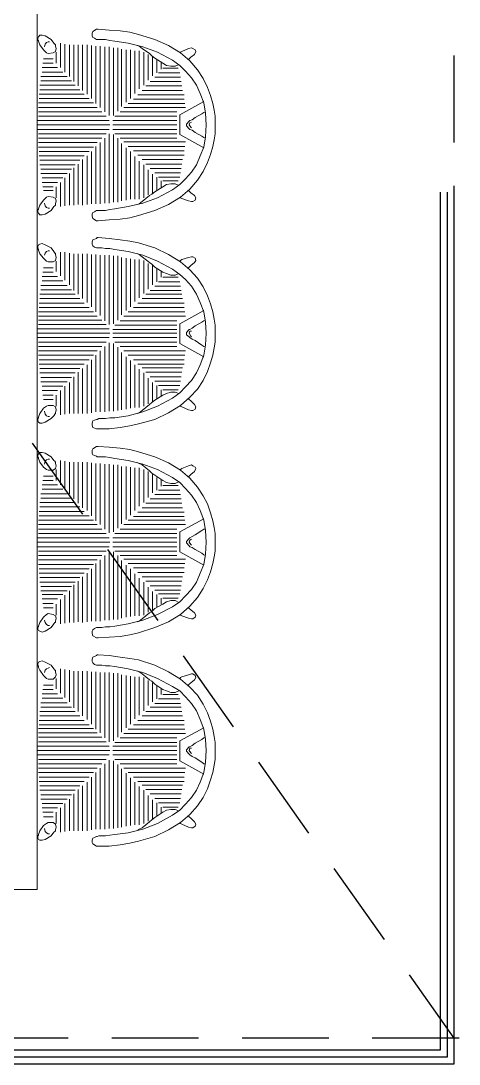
# Model space of a CAD drawing. Extents: x 233 to 569, y -241 to -74.
# Drawn here: x 294.737 to 295.998, y -176.814 to -173.813 of the extents above; entities that cross this region are included whole.
import ezdxf

# ---------------------------------------------------------------- set-up
doc = ezdxf.new("R2010")
doc.units = 0
doc.header["$MEASUREMENT"] = 0
doc.linetypes.add('TRAZOS', pattern=[0.75, 0.5, -0.25])
for name, color, linetype in [('00 - Muebles', 253, 'CONTINUOUS'), ('2D N 0 PB DECO MUEBLES', 251, 'CONTINUOUS'), ('2D N 0 PB PROYECCIONES', 7, 'CONTINUOUS')]:
    doc.layers.add(name, color=color, linetype=linetype)

msp = doc.modelspace()

# ---------------------------------------------------------------- linework, layer by layer
at = {"layer": '00 - Muebles'}
for p, q in [((295.9431, -174.3061), (295.9431, -176.7742)), ((295.9631, -174.3061), (295.9631, -176.7942)), ((295.9831, -174.3061), (295.9831, -176.8142)), ((295.9431, -176.7742), (292.3831, -176.7742)), ((295.9631, -176.7942), (292.3831, -176.7942)), ((295.9831, -176.8142), (292.3831, -176.8142))]:
    msp.add_line(p, q, dxfattribs=at)
at = {"layer": '2D N 0 PB DECO MUEBLES', "lineweight": 9}
for points in [[(293.583, -173.1117), (293.583, -176.3122), (294.7832, -176.3122), (294.7832, -173.1117)], [(294.8361, -173.8822), (294.8361, -173.8864), (294.8382, -173.8927), (294.8361, -173.9012), (294.8297, -173.9054), (294.8149, -173.9076), (294.8107, -173.9054), (294.8022, -173.897), (294.7916, -173.8822), (294.7874, -173.8716), (294.7874, -173.8695), (294.7853, -173.8695), (294.7853, -173.8631), (294.7874, -173.8589), (294.7916, -173.8546), (294.798, -173.8546), (294.8064, -173.8568), (294.8234, -173.8673), (294.8318, -173.8779), (294.834, -173.88)], [(295.2954, -174.1129), (295.2954, -174.1087), (295.2954, -174.1002), (295.2954, -174.0875), (295.2933, -174.0706), (295.2891, -174.0515), (295.2827, -174.0282), (295.2742, -174.0049), (295.2615, -173.9795), (295.2446, -173.9541), (295.2234, -173.9287), (295.1959, -173.9054), (295.162, -173.8843), (295.1218, -173.8673), (295.0753, -173.8525), (295.0499, -173.8462), (295.0223, -173.8419), (294.9906, -173.8398), (294.9588, -173.8377), (294.9567, -173.8377), (294.9546, -173.8377), (294.944, -173.8441), (294.9419, -173.8483), (294.9419, -173.8568), (294.944, -173.861), (294.9483, -173.8631), (294.9546, -173.8673), (294.9567, -173.8673), (294.961, -173.8673), (294.9694, -173.8673), (294.98, -173.8673), (294.9927, -173.8695), (295.0075, -173.8716), (295.0456, -173.8779), (295.088, -173.8885), (295.1303, -173.9033), (295.1726, -173.9266), (295.1938, -173.9414), (295.2107, -173.9584), (295.2277, -173.9774), (295.2425, -173.9986), (295.2531, -174.0219), (295.2637, -174.0494), (295.2679, -174.079), (295.27, -174.1129), (295.2679, -174.1468), (295.2637, -174.1764), (295.2531, -174.2018), (295.2425, -174.2272), (295.2277, -174.2484), (295.2107, -174.2674), (295.1938, -174.2843), (295.1726, -174.2992), (295.1303, -174.3224), (295.088, -174.3373), (295.0456, -174.3478), (295.0075, -174.3542), (294.9927, -174.3563), (294.98, -174.3584), (294.9694, -174.3584), (294.961, -174.3584), (294.9567, -174.3584), (294.9546, -174.3584), (294.9483, -174.3627), (294.944, -174.3648), (294.9419, -174.369), (294.9419, -174.3754), (294.944, -174.3817), (294.9546, -174.3881), (294.9567, -174.3881), (294.9588, -174.3881), (294.9906, -174.3859), (295.0223, -174.3838), (295.0499, -174.3796), (295.0753, -174.3732), (295.1218, -174.3584), (295.162, -174.3415), (295.1959, -174.3203), (295.2234, -174.297), (295.2446, -174.2716), (295.2615, -174.2462), (295.2742, -174.2208), (295.2827, -174.1976), (295.2891, -174.1743), (295.2933, -174.1552), (295.2954, -174.1383), (295.2954, -174.1235), (295.2954, -174.115)], [(294.8361, -174.3436), (294.8361, -174.3394), (294.8382, -174.3309), (294.8361, -174.3246), (294.8297, -174.3203), (294.8149, -174.3182), (294.8107, -174.3203), (294.8022, -174.3288), (294.7916, -174.3436), (294.7874, -174.3542), (294.7874, -174.3563), (294.7853, -174.3563), (294.7853, -174.3627), (294.7874, -174.3669), (294.7916, -174.3711), (294.798, -174.3711), (294.8064, -174.369), (294.8234, -174.3584), (294.8318, -174.3478), (294.834, -174.3457)], [(295.2954, -174.7119), (295.2954, -174.7098), (295.2954, -174.7013), (295.2954, -174.6886), (295.2933, -174.6717), (295.2891, -174.6505), (295.2827, -174.6272), (295.2742, -174.604), (295.2615, -174.5786), (295.2446, -174.5532), (295.2234, -174.5299), (295.1959, -174.5066), (295.162, -174.4854), (295.1218, -174.4664), (295.0753, -174.4516), (295.0499, -174.4473), (295.0223, -174.4431), (294.9906, -174.4389), (294.9588, -174.4367), (294.9567, -174.4367), (294.9546, -174.4389), (294.944, -174.4431), (294.9419, -174.4494), (294.9419, -174.4558), (294.944, -174.46), (294.9483, -174.4643), (294.9546, -174.4664), (294.9567, -174.4664), (294.961, -174.4664), (294.9694, -174.4664), (294.98, -174.4685), (294.9927, -174.4685), (295.0075, -174.4706), (295.0456, -174.477), (295.088, -174.4875), (295.1303, -174.5045), (295.1726, -174.5278), (295.1938, -174.5426), (295.2107, -174.5574), (295.2277, -174.5764), (295.2425, -174.5997), (295.2531, -174.623), (295.2637, -174.6505), (295.2679, -174.6802), (295.27, -174.7119), (295.2679, -174.7458), (295.2637, -174.7754), (295.2531, -174.8029), (295.2425, -174.8262), (295.2277, -174.8474), (295.2107, -174.8664), (295.1938, -174.8834), (295.1726, -174.8982), (295.1303, -174.9215), (295.088, -174.9384), (295.0456, -174.949), (295.0075, -174.9553), (294.9927, -174.9553), (294.98, -174.9575), (294.9694, -174.9575), (294.961, -174.9575), (294.9567, -174.9596), (294.9546, -174.9596), (294.9483, -174.9617), (294.944, -174.9638), (294.9419, -174.9702), (294.9419, -174.9765), (294.944, -174.9829), (294.9546, -174.9871), (294.9567, -174.9871), (294.9588, -174.9871), (294.9906, -174.9871), (295.0223, -174.9829), (295.0499, -174.9786), (295.0753, -174.9723), (295.1218, -174.9596), (295.162, -174.9405), (295.1959, -174.9194), (295.2234, -174.8961), (295.2446, -174.8728), (295.2615, -174.8474), (295.2742, -174.822), (295.2827, -174.7966), (295.2891, -174.7754), (295.2933, -174.7543), (295.2954, -174.7373), (295.2954, -174.7246), (295.2954, -174.7162)], [(294.8361, -174.4812), (294.8361, -174.4854), (294.8382, -174.4939), (294.8361, -174.5024), (294.8297, -174.5066), (294.8149, -174.5066), (294.8107, -174.5045), (294.8022, -174.496), (294.7916, -174.4833), (294.7874, -174.4727), (294.7874, -174.4706), (294.7853, -174.4685), (294.7853, -174.4621), (294.7874, -174.4579), (294.7916, -174.4558), (294.798, -174.4537), (294.8064, -174.4579), (294.8234, -174.4664), (294.8318, -174.477), (294.834, -174.4812)], [(294.8361, -174.9426), (294.8361, -174.9405), (294.8382, -174.9321), (294.8361, -174.9236), (294.8297, -174.9194), (294.8149, -174.9194), (294.8107, -174.9215), (294.8022, -174.9278), (294.7916, -174.9426), (294.7874, -174.9532), (294.7874, -174.9553), (294.7853, -174.9575), (294.7853, -174.9638), (294.7874, -174.968), (294.7916, -174.9702), (294.798, -174.9702), (294.8064, -174.968), (294.8234, -174.9575), (294.8318, -174.949), (294.834, -174.9448)], [(294.8361, -175.0823), (294.8361, -175.0866), (294.8382, -175.0929), (294.8361, -175.1014), (294.8297, -175.1056), (294.8149, -175.1056), (294.8107, -175.1035), (294.8022, -175.0972), (294.7916, -175.0823), (294.7874, -175.0718), (294.7874, -175.0696), (294.7853, -175.0696), (294.7853, -175.0612), (294.7874, -175.0591), (294.7916, -175.0548), (294.798, -175.0548), (294.8064, -175.0569), (294.8234, -175.0675), (294.8318, -175.0781), (294.834, -175.0802)], [(295.2954, -175.3131), (295.2954, -175.3088), (295.2954, -175.3004), (295.2954, -175.2877), (295.2933, -175.2707), (295.2891, -175.2517), (295.2827, -175.2284), (295.2742, -175.203), (295.2615, -175.1797), (295.2446, -175.1543), (295.2234, -175.1289), (295.1959, -175.1056), (295.162, -175.0845), (295.1218, -175.0675), (295.0753, -175.0527), (295.0499, -175.0464), (295.0223, -175.0421), (294.9906, -175.04), (294.9588, -175.0379), (294.9567, -175.0379), (294.9546, -175.0379), (294.944, -175.0442), (294.9419, -175.0485), (294.9419, -175.0569), (294.944, -175.0612), (294.9483, -175.0633), (294.9546, -175.0654), (294.9567, -175.0675), (294.961, -175.0675), (294.9694, -175.0675), (294.98, -175.0675), (294.9927, -175.0696), (295.0075, -175.0718), (295.0456, -175.0781), (295.088, -175.0887), (295.1303, -175.1035), (295.1726, -175.1268), (295.1938, -175.1416), (295.2107, -175.1585), (295.2277, -175.1776), (295.2425, -175.1988), (295.2531, -175.222), (295.2637, -175.2496), (295.2679, -175.2792), (295.27, -175.3131), (295.2679, -175.3469), (295.2637, -175.3766), (295.2531, -175.402), (295.2425, -175.4274), (295.2277, -175.4485), (295.2107, -175.4676), (295.1938, -175.4845), (295.1726, -175.4993), (295.1303, -175.5205), (295.088, -175.5374), (295.0456, -175.548), (295.0075, -175.5544), (294.9927, -175.5565), (294.98, -175.5565), (294.9694, -175.5586), (294.961, -175.5586), (294.9567, -175.5586), (294.9546, -175.5586), (294.9483, -175.5607), (294.944, -175.565), (294.9419, -175.5692), (294.9419, -175.5755), (294.944, -175.5819), (294.9546, -175.5882), (294.9567, -175.5882), (294.9588, -175.5882), (294.9906, -175.5861), (295.0223, -175.584), (295.0499, -175.5798), (295.0753, -175.5734), (295.1218, -175.5586), (295.162, -175.5417), (295.1959, -175.5205), (295.2234, -175.4972), (295.2446, -175.4718), (295.2615, -175.4464), (295.2742, -175.421), (295.2827, -175.3977), (295.2891, -175.3744), (295.2933, -175.3554), (295.2954, -175.3385), (295.2954, -175.3236), (295.2954, -175.3152)], [(294.8361, -175.5438), (294.8361, -175.5396), (294.8382, -175.5311), (294.8361, -175.5247), (294.8297, -175.5205), (294.8149, -175.5184), (294.8107, -175.5205), (294.8022, -175.529), (294.7916, -175.5438), (294.7874, -175.5544), (294.7874, -175.5565), (294.7853, -175.5565), (294.7853, -175.5628), (294.7874, -175.5671), (294.7916, -175.5692), (294.798, -175.5713), (294.8064, -175.5692), (294.8234, -175.5586), (294.8318, -175.548), (294.834, -175.5438)], [(295.2954, -175.9121), (295.2954, -175.91), (295.2954, -175.9015), (295.2954, -175.8888), (295.2933, -175.8719), (295.2891, -175.8507), (295.2827, -175.8274), (295.2742, -175.8041), (295.2615, -175.7787), (295.2446, -175.7533), (295.2234, -175.7301), (295.1959, -175.7068), (295.162, -175.6856), (295.1218, -175.6666), (295.0753, -175.6517), (295.0499, -175.6475), (295.0223, -175.6433), (294.9906, -175.639), (294.9588, -175.6369), (294.9567, -175.6369), (294.9546, -175.639), (294.944, -175.6433), (294.9419, -175.6496), (294.9419, -175.656), (294.944, -175.6602), (294.9483, -175.6644), (294.9546, -175.6666), (294.9567, -175.6666), (294.961, -175.6666), (294.9694, -175.6666), (294.98, -175.6687), (294.9927, -175.6687), (295.0075, -175.6708), (295.0456, -175.6771), (295.088, -175.6877), (295.1303, -175.7047), (295.1726, -175.7279), (295.1938, -175.7406), (295.2107, -175.7576), (295.2277, -175.7766), (295.2425, -175.7978), (295.2531, -175.8232), (295.2637, -175.8507), (295.2679, -175.8803), (295.27, -175.9121), (295.2679, -175.946), (295.2637, -175.9756), (295.2531, -176.0031), (295.2425, -176.0264), (295.2277, -176.0476), (295.2107, -176.0666), (295.1938, -176.0835), (295.1726, -176.0984), (295.1303, -176.1216), (295.088, -176.1386), (295.0456, -176.1492), (295.0075, -176.1534), (294.9927, -176.1555), (294.98, -176.1576), (294.9694, -176.1576), (294.961, -176.1576), (294.9567, -176.1597), (294.9546, -176.1597), (294.9483, -176.1619), (294.944, -176.164), (294.9419, -176.1703), (294.9419, -176.1767), (294.944, -176.1809), (294.9546, -176.1873), (294.9567, -176.1873), (294.9588, -176.1873), (294.9906, -176.1873), (295.0223, -176.183), (295.0499, -176.1788), (295.0753, -176.1725), (295.1218, -176.1597), (295.162, -176.1407), (295.1959, -176.1195), (295.2234, -176.0962), (295.2446, -176.0708), (295.2615, -176.0476), (295.2742, -176.0222), (295.2827, -175.9968), (295.2891, -175.9756), (295.2933, -175.9544), (295.2954, -175.9375), (295.2954, -175.9248), (295.2954, -175.9163)], [(294.8361, -175.6814), (294.8361, -175.6856), (294.8382, -175.6941), (294.8361, -175.7004), (294.8297, -175.7068), (294.8149, -175.7068), (294.8107, -175.7047), (294.8022, -175.6962), (294.7916, -175.6814), (294.7874, -175.6729), (294.7874, -175.6687), (294.7853, -175.6687), (294.7853, -175.6623), (294.7874, -175.6581), (294.7916, -175.656), (294.798, -175.6539), (294.8064, -175.6581), (294.8234, -175.6666), (294.8318, -175.6771), (294.834, -175.6814)], [(294.8361, -176.1428), (294.8361, -176.1407), (294.8382, -176.1322), (294.8361, -176.1238), (294.8297, -176.1195), (294.8149, -176.1195), (294.8107, -176.1216), (294.8022, -176.128), (294.7916, -176.1428), (294.7874, -176.1534), (294.7874, -176.1555), (294.7853, -176.1576), (294.7853, -176.164), (294.7874, -176.1682), (294.7916, -176.1703), (294.798, -176.1703), (294.8064, -176.1682), (294.8234, -176.1576), (294.8318, -176.147), (294.834, -176.1449)]]:
    msp.add_lwpolyline(points, close=True, dxfattribs=at)
for points in [[(294.8191, -173.8737), (294.8149, -173.8737), (294.8107, -173.8758), (294.8064, -173.88), (294.8043, -173.8885)], [(294.8509, -173.8779), (294.8509, -173.9478)], [(294.8636, -173.88), (294.8636, -173.9605)], [(294.8763, -173.8822), (294.8763, -173.9732)], [(294.889, -173.8822), (294.889, -173.988)], [(294.9017, -173.8822), (294.9017, -174.0007)], [(294.9144, -173.8822), (294.9144, -174.0134)], [(294.9271, -173.8822), (294.9271, -174.024)], [(294.9398, -173.8843), (294.9398, -174.0367)], [(294.9525, -173.8864), (294.9525, -174.0515)], [(294.9652, -173.8864), (294.9652, -174.0621)], [(294.9779, -173.8885), (294.9779, -174.0748)], [(294.9906, -173.8885), (294.9906, -174.0854)], [(295.0033, -173.8906), (295.0033, -174.0854)], [(295.016, -173.8906), (295.016, -174.0727)], [(295.0266, -173.8949), (295.0266, -174.06)], [(295.0731, -173.8843), (295.0774, -173.8864), (295.0858, -173.8927), (295.107, -173.9076), (295.1134, -173.9139), (295.1218, -173.9203), (295.1451, -173.9351), (295.1557, -173.9414), (295.1684, -173.9436), (295.1811, -173.9436), (295.1917, -173.9393)], [(295.1938, -173.9033), (295.1959, -173.9033), (295.2002, -173.9012), (295.2192, -173.8927), (295.2277, -173.8906), (295.2319, -173.8927), (295.2383, -173.897), (295.2404, -173.9012), (295.2361, -173.9097), (295.2256, -173.9181), (295.2213, -173.9224), (295.2192, -173.9245)], [(294.8297, -173.9224), (294.8022, -173.9224)], [(294.8382, -173.9033), (294.8382, -173.9351)], [(295.0393, -173.897), (295.0393, -174.0473)], [(295.052, -173.897), (295.052, -174.0367)], [(295.0647, -173.8991), (295.0647, -174.0219)], [(295.0774, -173.8991), (295.0774, -174.0092)], [(295.0901, -173.9033), (295.0901, -173.9986)], [(295.1028, -173.9097), (295.1028, -173.9838)], [(295.1155, -173.916), (295.1155, -173.9711)], [(295.1282, -173.9266), (295.1282, -173.9626)], [(294.8424, -173.9478), (294.798, -173.9478)], [(294.8297, -173.9351), (294.8001, -173.9351)], [(295.1409, -173.933), (295.1409, -173.952)], [(295.1451, -173.9499), (295.1896, -173.9499)], [(294.8699, -173.9732), (294.7937, -173.9732)], [(294.8826, -173.9859), (294.7937, -173.9859)], [(294.8572, -173.9605), (294.798, -173.9605)], [(295.1218, -173.9753), (295.1959, -173.9753)], [(295.1324, -173.9626), (295.1938, -173.9626)], [(294.8932, -173.9986), (294.7916, -173.9986)], [(294.9059, -174.0113), (294.7916, -174.0113)], [(295.0858, -174.0134), (295.2023, -174.0134)], [(295.0964, -174.0007), (295.2002, -174.0007)], [(295.1091, -173.988), (295.198, -173.988)], [(294.9186, -174.024), (294.7895, -174.024)], [(294.9334, -174.0367), (294.7895, -174.0367)], [(295.0604, -174.0388), (295.2065, -174.0388)], [(295.0731, -174.0261), (295.2065, -174.0261)], [(295.2637, -174.1785), (295.1938, -174.1404), (295.1938, -174.1129), (295.1938, -174.0833), (295.2637, -174.0452)], [(294.9461, -174.0494), (294.7874, -174.0494)], [(294.9567, -174.0621), (294.7874, -174.0621)], [(294.9694, -174.0748), (294.7874, -174.0748)], [(295.0223, -174.0748), (295.1853, -174.0748)], [(295.0329, -174.0621), (295.2107, -174.0621)], [(295.0456, -174.0515), (295.2086, -174.0515)], [(295.2679, -174.151), (295.2637, -174.1489), (295.2573, -174.1446), (295.2383, -174.1341), (295.2298, -174.1277), (295.2234, -174.1256), (295.2213, -174.1235), (295.2129, -174.115), (295.2129, -174.1129), (295.2129, -174.1108), (295.2213, -174.1023), (295.2234, -174.1002), (295.2298, -174.0981), (295.2383, -174.0917), (295.2573, -174.0811), (295.2637, -174.0769), (295.2679, -174.0748)], [(294.9906, -174.1002), (294.7853, -174.1002)], [(294.9821, -174.0875), (294.7874, -174.0875)], [(295.0012, -174.1002), (295.1853, -174.1002)], [(295.0075, -174.0875), (295.1853, -174.0875)], [(295.2277, -174.1214), (295.2256, -174.1192), (295.2213, -174.1129), (295.2234, -174.1065), (295.2277, -174.1044)], [(294.7832, -174.1129), (294.9927, -174.1129)], [(294.9906, -174.1256), (294.7853, -174.1256)], [(295.0012, -174.1129), (295.1853, -174.1129)], [(295.0012, -174.1256), (295.1853, -174.1256)], [(294.9821, -174.1383), (294.7874, -174.1383)], [(294.9694, -174.151), (294.7874, -174.151)], [(294.9567, -174.1637), (294.7874, -174.1637)], [(294.9652, -174.3394), (294.9652, -174.1637)], [(294.9779, -174.3373), (294.9779, -174.151)], [(294.9906, -174.3373), (294.9906, -174.1383)], [(295.0033, -174.3351), (295.0033, -174.1404)], [(295.0075, -174.1383), (295.1853, -174.1383)], [(295.016, -174.3351), (295.016, -174.151)], [(295.0223, -174.151), (295.1853, -174.151)], [(295.0266, -174.3309), (295.0266, -174.1658)], [(295.0329, -174.1616), (295.2107, -174.1616)], [(294.9461, -174.1764), (294.7874, -174.1764)], [(294.9334, -174.1891), (294.7895, -174.1891)], [(294.9398, -174.3394), (294.9398, -174.1891)], [(294.9525, -174.3394), (294.9525, -174.1743)], [(295.0393, -174.3288), (295.0393, -174.1785)], [(295.0456, -174.1743), (295.2086, -174.1743)], [(295.052, -174.3267), (295.052, -174.1891)], [(295.0604, -174.187), (295.2065, -174.187)], [(294.9186, -174.2018), (294.7895, -174.2018)], [(294.9059, -174.2145), (294.7916, -174.2145)], [(294.9017, -174.3415), (294.9017, -174.2251)], [(294.9144, -174.3436), (294.9144, -174.2124)], [(294.9271, -174.3415), (294.9271, -174.2018)], [(295.0647, -174.3267), (295.0647, -174.2039)], [(295.0731, -174.1997), (295.2065, -174.1997)], [(295.0774, -174.3267), (295.0774, -174.2166)], [(295.0858, -174.2124), (295.2023, -174.2124)], [(295.0964, -174.2251), (295.2002, -174.2251)], [(294.8932, -174.2272), (294.7916, -174.2272)], [(294.8826, -174.2399), (294.7937, -174.2399)], [(294.8699, -174.2526), (294.7937, -174.2526)], [(294.8763, -174.3436), (294.8763, -174.2526)], [(294.889, -174.3436), (294.889, -174.2357)], [(295.0901, -174.3224), (295.0901, -174.2272)], [(295.1028, -174.314), (295.1028, -174.242)], [(295.1091, -174.2378), (295.198, -174.2378)], [(295.1155, -174.3097), (295.1155, -174.2547)], [(295.1218, -174.2505), (295.1959, -174.2505)], [(294.8572, -174.2653), (294.798, -174.2653)], [(294.8424, -174.278), (294.798, -174.278)], [(294.8509, -174.3478), (294.8509, -174.278)], [(294.8636, -174.3457), (294.8636, -174.2653)], [(295.0731, -174.3415), (295.0774, -174.3394), (295.0858, -174.333), (295.107, -174.3161), (295.1134, -174.3119), (295.1218, -174.3055), (295.1451, -174.2907), (295.1557, -174.2843), (295.1684, -174.2822), (295.1811, -174.2822), (295.1917, -174.2865)], [(295.1282, -174.2992), (295.1282, -174.2632)], [(295.1324, -174.2632), (295.1938, -174.2632)], [(295.1409, -174.2928), (295.1409, -174.2738)], [(295.1451, -174.2738), (295.1896, -174.2738)], [(294.8297, -174.2907), (294.8001, -174.2907)], [(294.8297, -174.3013), (294.8022, -174.3013)], [(294.8382, -174.3224), (294.8382, -174.2907)], [(295.1938, -174.3203), (295.1959, -174.3224), (295.2002, -174.3246), (295.2192, -174.3309), (295.2277, -174.333), (295.2319, -174.333), (295.2383, -174.3288), (295.2404, -174.3224), (295.2361, -174.3161), (295.2256, -174.3076), (295.2213, -174.3034), (295.2192, -174.3013)], [(294.8191, -174.3521), (294.8149, -174.3521), (294.8107, -174.35), (294.8064, -174.3457), (294.8043, -174.3373)], [(294.8191, -174.4748), (294.8149, -174.4748), (294.8107, -174.477), (294.8064, -174.4812), (294.8043, -174.4875)], [(294.8509, -174.4791), (294.8509, -174.5468)], [(294.8636, -174.4791), (294.8636, -174.5595)], [(294.8763, -174.4812), (294.8763, -174.5722)], [(294.889, -174.4833), (294.889, -174.5891)], [(294.9017, -174.4833), (294.9017, -174.5997)], [(294.9144, -174.4833), (294.9144, -174.6124)], [(294.9271, -174.4833), (294.9271, -174.623)], [(294.9398, -174.4854), (294.9398, -174.6357)], [(294.9525, -174.4854), (294.9525, -174.6505)], [(294.9652, -174.4875), (294.9652, -174.6611)], [(294.9779, -174.4875), (294.9779, -174.6759)], [(294.9906, -174.4875), (294.9906, -174.6865)], [(295.0033, -174.4897), (295.0033, -174.6844)], [(295.016, -174.4897), (295.016, -174.6738)], [(295.0266, -174.4939), (295.0266, -174.659)], [(295.0393, -174.496), (295.0393, -174.6463)], [(295.0731, -174.4833), (295.0774, -174.4854), (295.0858, -174.4918), (295.107, -174.5087), (295.1134, -174.5129), (295.1218, -174.5214), (295.1451, -174.5362), (295.1557, -174.5405), (295.1684, -174.5447), (295.1811, -174.5447), (295.1917, -174.5405)], [(295.1938, -174.5045), (295.1959, -174.5024), (295.2002, -174.5002), (295.2192, -174.4939), (295.2277, -174.4918), (295.2319, -174.4918), (295.2383, -174.496), (295.2404, -174.5024), (295.2361, -174.5087), (295.2256, -174.5172), (295.2213, -174.5214), (295.2192, -174.5235)], [(294.8297, -174.5235), (294.8022, -174.5235)], [(294.8382, -174.5045), (294.8382, -174.5341)], [(295.052, -174.4981), (295.052, -174.6357)], [(295.0647, -174.5002), (295.0647, -174.6209)], [(295.0774, -174.5002), (295.0774, -174.6103)], [(295.0901, -174.5024), (295.0901, -174.5976)], [(295.1028, -174.5108), (295.1028, -174.5849)], [(295.1155, -174.5172), (295.1155, -174.5722)], [(295.1282, -174.5256), (295.1282, -174.5637)], [(294.8424, -174.5489), (294.798, -174.5489)], [(294.8297, -174.5362), (294.8001, -174.5362)], [(295.1409, -174.5341), (295.1409, -174.551)], [(295.1451, -174.551), (295.1896, -174.551)], [(294.8699, -174.5743), (294.7937, -174.5743)], [(294.8572, -174.5616), (294.798, -174.5616)], [(295.1218, -174.5764), (295.1959, -174.5764)], [(295.1324, -174.5637), (295.1938, -174.5637)], [(294.8932, -174.5997), (294.7916, -174.5997)], [(294.9059, -174.6124), (294.7916, -174.6124)], [(294.8826, -174.587), (294.7937, -174.587)], [(295.0858, -174.6124), (295.2023, -174.6124)], [(295.0964, -174.5997), (295.2002, -174.5997)], [(295.1091, -174.5891), (295.198, -174.5891)], [(294.9186, -174.6251), (294.7895, -174.6251)], [(294.9334, -174.6378), (294.7895, -174.6378)], [(295.0604, -174.6378), (295.2065, -174.6378)], [(295.0731, -174.6251), (295.2065, -174.6251)], [(295.2637, -174.7797), (295.1938, -174.7416), (295.1938, -174.7119), (295.1938, -174.6844), (295.2637, -174.6463)], [(294.9461, -174.6505), (294.7874, -174.6505)], [(294.9567, -174.6632), (294.7874, -174.6632)], [(294.9694, -174.6738), (294.7874, -174.6738)], [(295.0223, -174.6759), (295.1853, -174.6759)], [(295.0329, -174.6632), (295.2107, -174.6632)], [(295.0456, -174.6505), (295.2086, -174.6505)], [(295.2679, -174.7521), (295.2637, -174.75), (295.2573, -174.7458), (295.2383, -174.7331), (295.2298, -174.7289), (295.2234, -174.7246), (295.2213, -174.7225), (295.2129, -174.7162), (295.2129, -174.7119), (295.2129, -174.7098), (295.2213, -174.7013), (295.2234, -174.7013), (295.2298, -174.6971), (295.2383, -174.6908), (295.2573, -174.6802), (295.2637, -174.6759), (295.2679, -174.6738)], [(294.9906, -174.6992), (294.7853, -174.6992)], [(294.9821, -174.6865), (294.7874, -174.6865)], [(295.0012, -174.7013), (295.1853, -174.7013)], [(295.0075, -174.6886), (295.1853, -174.6886)], [(295.2277, -174.7225), (295.2256, -174.7204), (295.2213, -174.7119), (295.2234, -174.7056), (295.2277, -174.7056)], [(294.7832, -174.7119), (294.9927, -174.7119)], [(294.9906, -174.7246), (294.7853, -174.7246)], [(295.0012, -174.7119), (295.1853, -174.7119)], [(295.0012, -174.7246), (295.1853, -174.7246)], [(294.9821, -174.7373), (294.7874, -174.7373)], [(294.9694, -174.75), (294.7874, -174.75)], [(294.9567, -174.7627), (294.7874, -174.7627)], [(294.9652, -174.9384), (294.9652, -174.7627)], [(294.9779, -174.9384), (294.9779, -174.75)], [(294.9906, -174.9363), (294.9906, -174.7394)], [(295.0033, -174.9363), (295.0033, -174.7416)], [(295.0075, -174.7373), (295.1853, -174.7373)], [(295.016, -174.9342), (295.016, -174.7521)], [(295.0223, -174.75), (295.1853, -174.75)], [(295.0266, -174.9321), (295.0266, -174.767)], [(295.0329, -174.7627), (295.2107, -174.7627)], [(294.9461, -174.7754), (294.7874, -174.7754)], [(294.9334, -174.7881), (294.7895, -174.7881)], [(294.9398, -174.9405), (294.9398, -174.7881)], [(294.9525, -174.9384), (294.9525, -174.7754)], [(295.0393, -174.9299), (295.0393, -174.7797)], [(295.0456, -174.7754), (295.2086, -174.7754)], [(295.052, -174.9278), (295.052, -174.7902)], [(295.0604, -174.7881), (295.2065, -174.7881)], [(294.9186, -174.8008), (294.7895, -174.8008)], [(294.9059, -174.8135), (294.7916, -174.8135)], [(294.8932, -174.8262), (294.7916, -174.8262)], [(294.9017, -174.9426), (294.9017, -174.8241)], [(294.9144, -174.9426), (294.9144, -174.8135)], [(294.9271, -174.9426), (294.9271, -174.8029)], [(295.0647, -174.9257), (295.0647, -174.8029)], [(295.0731, -174.8008), (295.2065, -174.8008)], [(295.0774, -174.9257), (295.0774, -174.8156)], [(295.0858, -174.8114), (295.2023, -174.8114)], [(295.0901, -174.9215), (295.0901, -174.8262)], [(295.0964, -174.8241), (295.2002, -174.8241)], [(294.8826, -174.8389), (294.7937, -174.8389)], [(294.8699, -174.8516), (294.7937, -174.8516)], [(294.8763, -174.9426), (294.8763, -174.8537)], [(294.889, -174.9426), (294.889, -174.8368)], [(295.1028, -174.9151), (295.1028, -174.841)], [(295.1091, -174.8368), (295.198, -174.8368)], [(295.1155, -174.9088), (295.1155, -174.8537)], [(295.1218, -174.8495), (295.1959, -174.8495)], [(294.8572, -174.8643), (294.798, -174.8643)], [(294.8424, -174.877), (294.798, -174.877)], [(294.8509, -174.9469), (294.8509, -174.877)], [(294.8636, -174.9448), (294.8636, -174.8643)], [(295.0731, -174.9426), (295.0774, -174.9405), (295.0858, -174.9342), (295.107, -174.9172), (295.1134, -174.9109), (295.1218, -174.9045), (295.1451, -174.8897), (295.1557, -174.8855), (295.1684, -174.8813), (295.1811, -174.8813), (295.1917, -174.8855)], [(295.1282, -174.9003), (295.1282, -174.8622)], [(295.1324, -174.8622), (295.1938, -174.8622)], [(295.1409, -174.8918), (295.1409, -174.8749)], [(295.1451, -174.8749), (295.1896, -174.8749)], [(294.8297, -174.8897), (294.8001, -174.8897)], [(294.8297, -174.9024), (294.8022, -174.9024)], [(294.8382, -174.9215), (294.8382, -174.8897)], [(295.1938, -174.9215), (295.1959, -174.9215), (295.2002, -174.9236), (295.2192, -174.9321), (295.2277, -174.9342), (295.2319, -174.9342), (295.2383, -174.9299), (295.2404, -174.9236), (295.2361, -174.9172), (295.2256, -174.9067), (295.2213, -174.9024), (295.2192, -174.9003)], [(294.8191, -174.9511), (294.8149, -174.9511), (294.8107, -174.949), (294.8064, -174.9448), (294.8043, -174.9363)], [(294.8191, -175.0739), (294.8149, -175.0739), (294.8107, -175.076), (294.8064, -175.0802), (294.8043, -175.0887)], [(294.8509, -175.0781), (294.8509, -175.148)], [(294.8636, -175.0802), (294.8636, -175.1607)], [(294.8763, -175.0823), (294.8763, -175.1734)], [(294.889, -175.0823), (294.889, -175.1882)], [(294.9017, -175.0823), (294.9017, -175.2009)], [(294.9144, -175.0823), (294.9144, -175.2136)], [(294.9271, -175.0823), (294.9271, -175.222)], [(294.9398, -175.0845), (294.9398, -175.2369)], [(294.9525, -175.0866), (294.9525, -175.2517)], [(294.9652, -175.0866), (294.9652, -175.2623)], [(294.9779, -175.0887), (294.9779, -175.275)], [(294.9906, -175.0887), (294.9906, -175.2855)], [(295.0033, -175.0908), (295.0033, -175.2834)], [(295.016, -175.0908), (295.016, -175.2728)], [(295.0266, -175.095), (295.0266, -175.2601)], [(295.0393, -175.095), (295.0393, -175.2474)], [(295.0731, -175.0845), (295.0774, -175.0866), (295.0858, -175.0908), (295.107, -175.1077), (295.1134, -175.1141), (295.1218, -175.1204), (295.1451, -175.1353), (295.1557, -175.1416), (295.1684, -175.1437), (295.1811, -175.1437), (295.1917, -175.1395)], [(295.1938, -175.1035), (295.1959, -175.1035), (295.2002, -175.1014), (295.2192, -175.0929), (295.2277, -175.0908), (295.2319, -175.0929), (295.2383, -175.0972), (295.2404, -175.1014), (295.2361, -175.1099), (295.2256, -175.1183), (295.2213, -175.1226), (295.2192, -175.1247)], [(294.8297, -175.1226), (294.8022, -175.1226)], [(294.8382, -175.1035), (294.8382, -175.1353)], [(295.052, -175.0972), (295.052, -175.2347)], [(295.0647, -175.0993), (295.0647, -175.222)], [(295.0774, -175.0993), (295.0774, -175.2093)], [(295.0901, -175.1035), (295.0901, -175.1988)], [(295.1028, -175.1099), (295.1028, -175.1839)], [(295.1155, -175.1162), (295.1155, -175.1712)], [(295.1282, -175.1268), (295.1282, -175.1628)], [(294.8424, -175.148), (294.798, -175.148)], [(294.8297, -175.1353), (294.8001, -175.1353)], [(295.1409, -175.1331), (295.1409, -175.1522)], [(295.1451, -175.1501), (295.1896, -175.1501)], [(294.8699, -175.1734), (294.7937, -175.1734)], [(294.8826, -175.1861), (294.7937, -175.1861)], [(294.8572, -175.1607), (294.798, -175.1607)], [(295.1218, -175.1755), (295.1959, -175.1755)], [(295.1324, -175.1628), (295.1938, -175.1628)], [(294.8932, -175.1988), (294.7916, -175.1988)], [(294.9059, -175.2115), (294.7916, -175.2115)], [(295.0858, -175.2136), (295.2023, -175.2136)], [(295.0964, -175.2009), (295.2002, -175.2009)], [(295.1091, -175.1882), (295.198, -175.1882)], [(294.9186, -175.2242), (294.7895, -175.2242)], [(294.9334, -175.2369), (294.7895, -175.2369)], [(295.0604, -175.239), (295.2065, -175.239)], [(295.0731, -175.2263), (295.2065, -175.2263)], [(295.2637, -175.3787), (295.1938, -175.3406), (295.1938, -175.3131), (295.1938, -175.2834), (295.2637, -175.2453)], [(294.9461, -175.2496), (294.7874, -175.2496)], [(294.9567, -175.2623), (294.7874, -175.2623)], [(294.9694, -175.275), (294.7874, -175.275)], [(295.0223, -175.275), (295.1853, -175.275)], [(295.0329, -175.2623), (295.2107, -175.2623)], [(295.0456, -175.2496), (295.2086, -175.2496)], [(295.2679, -175.3512), (295.2637, -175.349), (295.2573, -175.3448), (295.2383, -175.3342), (295.2298, -175.3279), (295.2234, -175.3258), (295.2213, -175.3236), (295.2129, -175.3152), (295.2129, -175.3131), (295.2129, -175.3109), (295.2213, -175.3025), (295.2234, -175.3004), (295.2298, -175.2961), (295.2383, -175.2919), (295.2573, -175.2792), (295.2637, -175.275), (295.2679, -175.275)], [(294.9906, -175.3004), (294.7853, -175.3004)], [(294.9821, -175.2877), (294.7874, -175.2877)], [(295.0012, -175.3004), (295.1853, -175.3004)], [(295.0075, -175.2877), (295.1853, -175.2877)], [(295.2277, -175.3215), (295.2256, -175.3194), (295.2213, -175.3131), (295.2234, -175.3067), (295.2277, -175.3046)], [(294.7832, -175.3131), (294.9927, -175.3131)], [(294.9906, -175.3258), (294.7853, -175.3258)], [(295.0012, -175.3131), (295.1853, -175.3131)], [(295.0012, -175.3258), (295.1853, -175.3258)], [(294.9821, -175.3385), (294.7874, -175.3385)], [(294.9694, -175.3512), (294.7874, -175.3512)], [(294.9567, -175.3639), (294.7874, -175.3639)], [(294.9652, -175.5396), (294.9652, -175.3639)], [(294.9779, -175.5374), (294.9779, -175.3512)], [(294.9906, -175.5374), (294.9906, -175.3385)], [(295.0033, -175.5353), (295.0033, -175.3406)], [(295.0075, -175.3385), (295.1853, -175.3385)], [(295.016, -175.5353), (295.016, -175.3512)], [(295.0223, -175.3512), (295.1853, -175.3512)], [(295.0266, -175.5311), (295.0266, -175.366)], [(295.0329, -175.3617), (295.2107, -175.3617)], [(294.9461, -175.3766), (294.7874, -175.3766)], [(294.9334, -175.3893), (294.7895, -175.3893)], [(294.9398, -175.5396), (294.9398, -175.3893)], [(294.9525, -175.5396), (294.9525, -175.3744)], [(295.0393, -175.529), (295.0393, -175.3787)], [(295.0456, -175.3744), (295.2086, -175.3744)], [(295.052, -175.5269), (295.052, -175.3893)], [(295.0604, -175.3871), (295.2065, -175.3871)], [(294.9186, -175.402), (294.7895, -175.402)], [(294.9059, -175.4147), (294.7916, -175.4147)], [(294.9017, -175.5417), (294.9017, -175.4253)], [(294.9144, -175.5438), (294.9144, -175.4125)], [(294.9271, -175.5417), (294.9271, -175.402)], [(295.0647, -175.5247), (295.0647, -175.4041)], [(295.0731, -175.3998), (295.2065, -175.3998)], [(295.0774, -175.5247), (295.0774, -175.4168)], [(295.0858, -175.4125), (295.2023, -175.4125)], [(295.0964, -175.4253), (295.2002, -175.4253)], [(294.8932, -175.4274), (294.7916, -175.4274)], [(294.8826, -175.4401), (294.7937, -175.4401)], [(294.8699, -175.4528), (294.7937, -175.4528)], [(294.8763, -175.5438), (294.8763, -175.4528)], [(294.889, -175.5438), (294.889, -175.4358)], [(295.0901, -175.5226), (295.0901, -175.4274)], [(295.1028, -175.5142), (295.1028, -175.4422)], [(295.1091, -175.438), (295.198, -175.438)], [(295.1155, -175.5078), (295.1155, -175.4549)], [(295.1218, -175.4507), (295.1959, -175.4507)], [(294.8572, -175.4634), (294.798, -175.4634)], [(294.8424, -175.4761), (294.798, -175.4761)], [(294.8509, -175.548), (294.8509, -175.4782)], [(294.8636, -175.5459), (294.8636, -175.4655)], [(295.0731, -175.5417), (295.0774, -175.5396), (295.0858, -175.5332), (295.107, -175.5163), (295.1134, -175.512), (295.1218, -175.5036), (295.1451, -175.4909), (295.1557, -175.4845), (295.1684, -175.4803), (295.1811, -175.4803), (295.1917, -175.4866)], [(295.1282, -175.4993), (295.1282, -175.4634)], [(295.1324, -175.4612), (295.1938, -175.4612)], [(295.1409, -175.4909), (295.1409, -175.4739)], [(295.1451, -175.4739), (295.1896, -175.4739)], [(294.8297, -175.4888), (294.8001, -175.4888)], [(294.8297, -175.5015), (294.8022, -175.5015)], [(294.8382, -175.5226), (294.8382, -175.4909)], [(295.1938, -175.5205), (295.1959, -175.5226), (295.2002, -175.5247), (295.2192, -175.5311), (295.2277, -175.5332), (295.2319, -175.5332), (295.2383, -175.529), (295.2404, -175.5226), (295.2361, -175.5163), (295.2256, -175.5078), (295.2213, -175.5036), (295.2192, -175.5015)], [(294.8191, -175.5523), (294.8149, -175.5523), (294.8107, -175.5501), (294.8064, -175.5438), (294.8043, -175.5374)], [(294.8191, -175.6729), (294.8149, -175.675), (294.8107, -175.6771), (294.8064, -175.6814), (294.8043, -175.6877)], [(294.8509, -175.6771), (294.8509, -175.747)], [(294.8636, -175.6793), (294.8636, -175.7597)], [(294.8763, -175.6814), (294.8763, -175.7724)], [(294.889, -175.6835), (294.889, -175.7893)], [(294.9017, -175.6835), (294.9017, -175.7999)], [(294.9144, -175.6835), (294.9144, -175.8126)], [(294.9271, -175.6835), (294.9271, -175.8232)], [(294.9398, -175.6856), (294.9398, -175.8359)], [(294.9525, -175.6856), (294.9525, -175.8507)], [(294.9652, -175.6877), (294.9652, -175.8613)], [(294.9779, -175.6877), (294.9779, -175.8761)], [(294.9906, -175.6877), (294.9906, -175.8867)], [(295.0033, -175.6898), (295.0033, -175.8846)], [(295.016, -175.6898), (295.016, -175.874)], [(295.0266, -175.6941), (295.0266, -175.8592)], [(295.0393, -175.6962), (295.0393, -175.8465)], [(295.0731, -175.6835), (295.0774, -175.6856), (295.0858, -175.692), (295.107, -175.7089), (295.1134, -175.7131), (295.1218, -175.7216), (295.1451, -175.7364), (295.1557, -175.7406), (295.1684, -175.7449), (295.1811, -175.7449), (295.1917, -175.7406)], [(295.1938, -175.7047), (295.1959, -175.7025), (295.2002, -175.7004), (295.2192, -175.6941), (295.2277, -175.692), (295.2319, -175.692), (295.2383, -175.6962), (295.2404, -175.7025), (295.2361, -175.7089), (295.2256, -175.7174), (295.2213, -175.7216), (295.2192, -175.7237)], [(294.8297, -175.7237), (294.8022, -175.7237)], [(294.8382, -175.7047), (294.8382, -175.7343)], [(295.052, -175.6983), (295.052, -175.8359)], [(295.0647, -175.7004), (295.0647, -175.8211)], [(295.0774, -175.7004), (295.0774, -175.8105)], [(295.0901, -175.7025), (295.0901, -175.7978)], [(295.1028, -175.711), (295.1028, -175.783)], [(295.1155, -175.7174), (295.1155, -175.7724)], [(295.1282, -175.7258), (295.1282, -175.7639)], [(294.8424, -175.7491), (294.798, -175.7491)], [(294.8297, -175.7364), (294.8001, -175.7364)], [(295.1409, -175.7343), (295.1409, -175.7512)], [(295.1451, -175.7512), (295.1896, -175.7512)], [(294.8699, -175.7745), (294.7937, -175.7745)], [(294.8826, -175.7872), (294.7937, -175.7872)], [(294.8572, -175.7618), (294.798, -175.7618)], [(295.1091, -175.7872), (295.198, -175.7872)], [(295.1218, -175.7766), (295.1959, -175.7766)], [(295.1324, -175.7639), (295.1938, -175.7639)], [(294.8932, -175.7999), (294.7916, -175.7999)], [(294.9059, -175.8126), (294.7916, -175.8126)], [(295.0858, -175.8126), (295.2023, -175.8126)], [(295.0964, -175.7999), (295.2002, -175.7999)], [(294.9186, -175.8253), (294.7895, -175.8253)], [(294.9334, -175.838), (294.7895, -175.838)], [(295.0604, -175.838), (295.2065, -175.838)], [(295.0731, -175.8253), (295.2065, -175.8253)], [(295.2637, -175.9798), (295.1938, -175.9417), (295.1938, -175.9121), (295.1938, -175.8846), (295.2637, -175.8465)], [(294.9461, -175.8486), (294.7874, -175.8486)], [(294.9567, -175.8613), (294.7874, -175.8613)], [(294.9694, -175.874), (294.7874, -175.874)], [(295.0223, -175.8761), (295.1853, -175.8761)], [(295.0329, -175.8634), (295.2107, -175.8634)], [(295.0456, -175.8507), (295.2086, -175.8507)], [(295.2679, -175.9502), (295.2637, -175.9502), (295.2573, -175.946), (295.2383, -175.9333), (295.2298, -175.929), (295.2234, -175.9248), (295.2213, -175.9227), (295.2129, -175.9142), (295.2129, -175.9121), (295.2129, -175.91), (295.2213, -175.9015), (295.2234, -175.9015), (295.2298, -175.8973), (295.2383, -175.8909), (295.2573, -175.8803), (295.2637, -175.8761), (295.2679, -175.874)], [(294.9906, -175.8994), (294.7853, -175.8994)], [(294.9821, -175.8867), (294.7874, -175.8867)], [(295.0012, -175.8994), (295.1853, -175.8994)], [(295.0075, -175.8888), (295.1853, -175.8888)], [(295.2277, -175.9206), (295.2256, -175.9184), (295.2213, -175.9121), (295.2234, -175.9057), (295.2277, -175.9057)], [(294.7832, -175.9121), (294.9927, -175.9121)], [(294.9906, -175.9248), (294.7853, -175.9248)], [(295.0012, -175.9121), (295.1853, -175.9121)], [(295.0012, -175.9248), (295.1853, -175.9248)], [(294.9821, -175.9375), (294.7874, -175.9375)], [(294.9694, -175.9502), (294.7874, -175.9502)], [(294.9567, -175.9629), (294.7874, -175.9629)], [(294.9652, -176.1386), (294.9652, -175.9629)], [(294.9779, -176.1386), (294.9779, -175.9502)], [(294.9906, -176.1365), (294.9906, -175.9396)], [(295.0033, -176.1365), (295.0033, -175.9417)], [(295.0075, -175.9375), (295.1853, -175.9375)], [(295.016, -176.1343), (295.016, -175.9523)], [(295.0223, -175.9502), (295.1853, -175.9502)], [(295.0266, -176.1322), (295.0266, -175.965)], [(295.0329, -175.9629), (295.2107, -175.9629)], [(294.9461, -175.9756), (294.7874, -175.9756)], [(294.9334, -175.9883), (294.7895, -175.9883)], [(294.9398, -176.1407), (294.9398, -175.9883)], [(294.9525, -176.1386), (294.9525, -175.9756)], [(295.0393, -176.1301), (295.0393, -175.9777)], [(295.0456, -175.9756), (295.2086, -175.9756)], [(295.052, -176.128), (295.052, -175.9904)], [(295.0604, -175.9883), (295.2065, -175.9883)], [(294.9186, -176.001), (294.7895, -176.001)], [(294.9059, -176.0137), (294.7916, -176.0137)], [(294.8932, -176.0264), (294.7916, -176.0264)], [(294.9017, -176.1428), (294.9017, -176.0243)], [(294.9144, -176.1428), (294.9144, -176.0137)], [(294.9271, -176.1428), (294.9271, -176.0031)], [(295.0647, -176.1259), (295.0647, -176.0031)], [(295.0731, -176.001), (295.2065, -176.001)], [(295.0774, -176.1259), (295.0774, -176.0158)], [(295.0858, -176.0116), (295.2023, -176.0116)], [(295.0901, -176.1216), (295.0901, -176.0264)], [(295.0964, -176.0243), (295.2002, -176.0243)], [(294.8826, -176.0391), (294.7937, -176.0391)], [(294.8699, -176.0518), (294.7937, -176.0518)], [(294.8763, -176.1428), (294.8763, -176.0518)], [(294.889, -176.1428), (294.889, -176.037)], [(295.1028, -176.1153), (295.1028, -176.0412)], [(295.1091, -176.037), (295.198, -176.037)], [(295.1155, -176.1089), (295.1155, -176.0539)], [(295.1218, -176.0497), (295.1959, -176.0497)], [(294.8572, -176.0645), (294.798, -176.0645)], [(294.8424, -176.0772), (294.798, -176.0772)], [(294.8509, -176.147), (294.8509, -176.0772)], [(294.8636, -176.1449), (294.8636, -176.0645)], [(295.0731, -176.1407), (295.0774, -176.1386), (295.0858, -176.1343), (295.107, -176.1174), (295.1134, -176.1111), (295.1218, -176.1047), (295.1451, -176.0899), (295.1557, -176.0835), (295.1684, -176.0814), (295.1811, -176.0814), (295.1917, -176.0857)], [(295.1282, -176.1005), (295.1282, -176.0624)], [(295.1324, -176.0624), (295.1938, -176.0624)], [(295.1409, -176.092), (295.1409, -176.0751)], [(295.1451, -176.0751), (295.1896, -176.0751)], [(294.8297, -176.0899), (294.8001, -176.0899)], [(294.8297, -176.1026), (294.8022, -176.1026)], [(294.8382, -176.1216), (294.8382, -176.0899)], [(295.1938, -176.1216), (295.1959, -176.1216), (295.2002, -176.1238), (295.2192, -176.1322), (295.2277, -176.1343), (295.2319, -176.1343), (295.2383, -176.1301), (295.2404, -176.1238), (295.2361, -176.1174), (295.2256, -176.1068), (295.2213, -176.1026), (295.2192, -176.1005)], [(294.8191, -176.1513), (294.8149, -176.1513), (294.8107, -176.1492), (294.8064, -176.1449), (294.8043, -176.1365)]]:
    msp.add_lwpolyline(points, dxfattribs=at)
at = {"layer": '2D N 0 PB PROYECCIONES', "linetype": 'TRAZOS', "ltscale": 0.5}
for p, q in [((292.3831, -171.6633), (295.9831, -176.7392)), ((295.9831, -171.6633), (295.9831, -176.7392)), ((295.9981, -176.7392), (292.3831, -176.7392))]:
    msp.add_line(p, q, dxfattribs=at)

doc.saveas('drawing.dxf')
